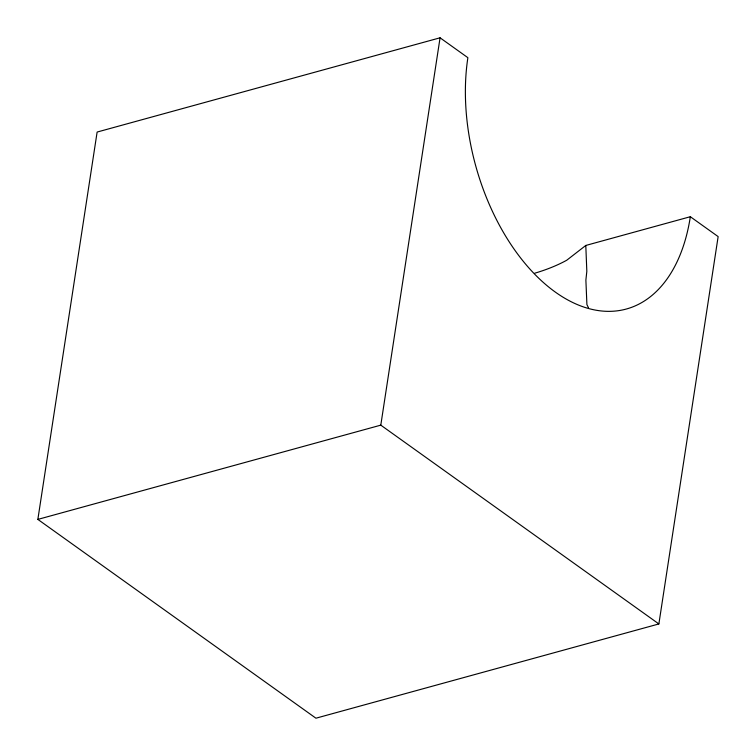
<?xml version="1.0" encoding="UTF-8"?>
<svg xmlns="http://www.w3.org/2000/svg" width="756" height="756" viewBox="0 0 756 756"><rect width="100%" height="100%" fill="white"/><g stroke="black" fill="none" stroke-linecap="round" stroke-linejoin="round"><path stroke-width="1.13" d="M37.857 519.4L97.127 132.054L440.068 37.8L467.879 57.683A178.189 107.295 74.6 0 0 555.395 292.137A178.189 107.295 74.6 0 0 690.332 216.717L718.143 236.6L658.873 623.946L315.932 718.2L37.857 519.4L380.797 425.146L658.873 623.946M380.797 425.146L440.068 37.8M690.332 216.717L585.796 245.454L566.735 260.234A200.463 95.341 8.7 0 1 534.672 273.228M588.461 307.711L586.911 304.602L585.881 280.089L586.826 271.338L585.796 245.454"/></g></svg>
